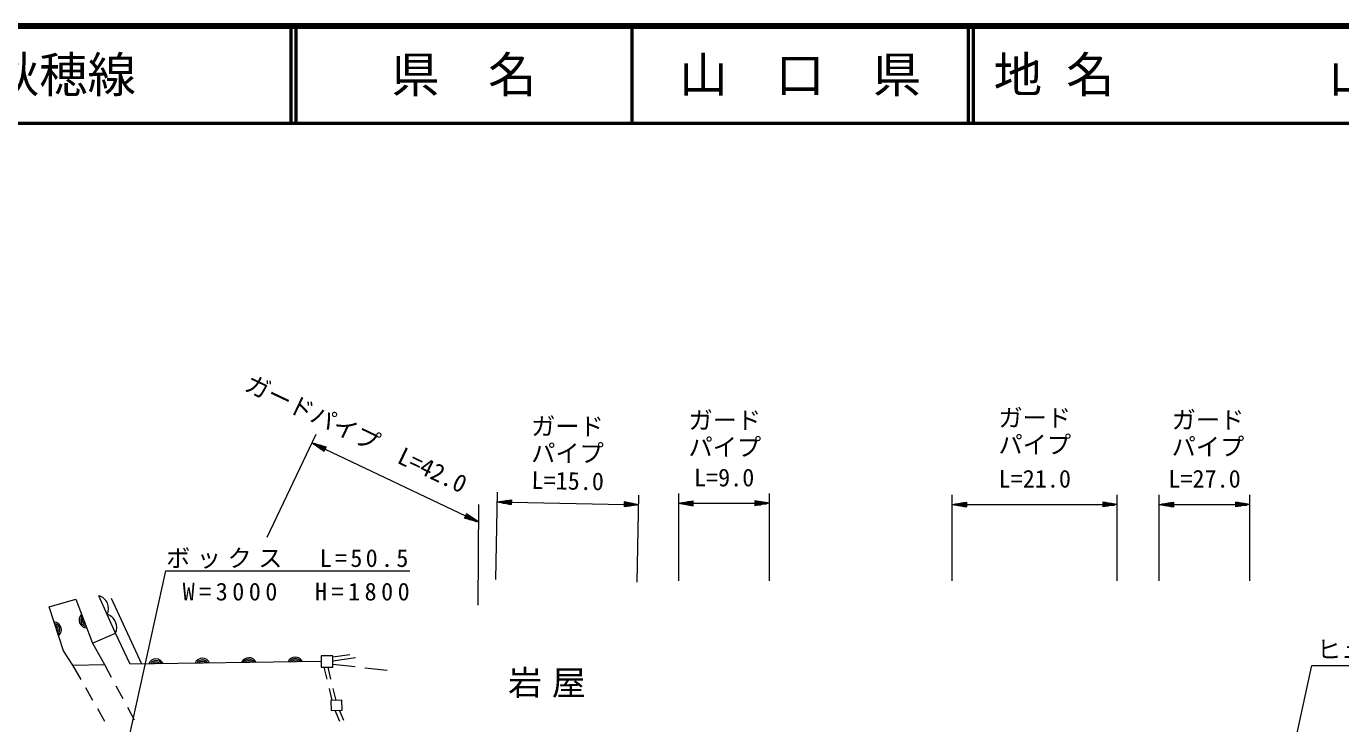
# Model space of a CAD drawing. Units: millimetres, scale not verified. Extents: x 40000 to 680000, y 20000 to 380000.
# Drawn here: x 270404 to 406244, y 307925 to 380000 of the extents above; entities that cross this region are included whole.
import ezdxf
from ezdxf.enums import TextEntityAlignment as Align

# ---------------------------------------------------------------- set-up
doc = ezdxf.new("R2010")
doc.units = ezdxf.units.MM
doc.header["$LTSCALE"] = 1000
for name, color, linetype, lineweight in [('M-BGD', 7, 'Continuous', 13), ('M-STR-HTXT', 7, 'Continuous', 13), ('M-TTL', 2, 'Continuous', 140), ('M-TTL-LINE', 7, 'Continuous', 50)]:
    doc.layers.add(name, color=color, linetype=linetype, lineweight=lineweight)
doc.layers.add('M-BMK-HTXT', color=7, linetype='Continuous')
doc.layers.add('M-TTL-TXT', color=7, linetype='Continuous')
doc.styles.add('ＭＳ ゴシック', font='')
doc.styles.get('ＭＳ ゴシック').set_extended_font_data('MS Gothic')

msp = doc.modelspace()

# ---------------------------------------------------------------- linework, layer by layer
at = {"layer": 'M-BGD'}
for p, q in [((272759, 320010), (275508, 320808)), ((279610, 317276), (277898, 321148)), ((279182, 320913), (282307, 314103)), ((277260, 316263), (279610, 317276)), ((275220, 313980), (278479, 314047)), ((276059, 312505), (275220, 313980)), ((278479, 314047), (279192, 312720)), ((303848, 315035), (302079, 314786)), ((304438, 314733), (302079, 314400)), ((302079, 314075), (304400, 313821)), ((301492, 312536), (301192, 313774)), ((301892, 312541), (301593, 313774)), ((305394, 313711), (307715, 313457)), ((277296, 310332), (276554, 311635)), ((279666, 311840), (280376, 310518)), ((302029, 310327), (301728, 311564)), ((302427, 310337), (302128, 311569)), ((278532, 308159), (277790, 309462)), ((280850, 309638), (281561, 308317)), ((302823, 308157), (302331, 309306)), ((303219, 308249), (302761, 309316))]:
    msp.add_line(p, q, dxfattribs=at)
for points in [[(275508, 320808), (277260, 316263), (278479, 314047)], [(275220, 313980), (274267, 315443), (272759, 320010)], [(300881, 314348), (281129, 314088), (279610, 317276)]]:
    msp.add_lwpolyline(points, dxfattribs=at)
for points in [[(300881, 313774), (302079, 313774), (302079, 314943), (300881, 314943)], [(301908, 309295), (303035, 309323), (303009, 310352), (301882, 310323)]]:
    msp.add_lwpolyline(points, close=True, dxfattribs=at)
for centre, radius, start, end in [((277530, 319828), 1370, 333.27691, 74.41289), ((276676, 318648), 812, 133.69482, 268.45509), ((273216, 317629), 812, 310.88777, 85.64804), ((273216, 317629), 650, 317.00356, 79.53225), ((273216, 317629), 488, 328.13625, 68.39956), ((276676, 318648), 650, 139.81061, 262.33931), ((276676, 318648), 488, 150.9433, 251.20662), ((276676, 318648), 325, 185.13259, 217.01733), ((278386, 317892), 1370, 333.27691, 74.41289), ((273216, 317629), 325, 2.32554, 34.21027), ((283810, 313810), 812, 23.37494, 158.13521), ((283810, 313810), 650, 29.49073, 152.01942), ((283810, 313810), 488, 40.62341, 140.88673), ((283810, 313810), 325, 74.8127, 106.69744), ((288609, 313874), 812, 23.37494, 158.13521), ((288609, 313874), 650, 29.49073, 152.01942), ((288609, 313874), 488, 40.62341, 140.88673), ((288609, 313874), 325, 74.8127, 106.69744), ((293409, 313937), 812, 23.37494, 158.13521), ((293409, 313937), 650, 29.49073, 152.01942), ((293409, 313937), 488, 40.62341, 140.88673), ((293409, 313937), 325, 74.8127, 106.69744), ((298209, 314000), 812, 23.37494, 158.13521), ((298209, 314000), 650, 29.49073, 152.01942), ((298209, 314000), 488, 40.62341, 140.88673), ((298209, 314000), 325, 74.8127, 106.69744)]:
    msp.add_arc(centre, radius, start, end, dxfattribs=at)
at = {"layer": 'M-STR-HTXT'}
for p, q in [((295287, 327205), (300365, 337859)), ((299935, 336957), (301181, 336086)), ((299935, 336957), (301397, 336537)), ((299935, 336957), (301289, 336311)), ((301267, 336266), (300184, 336782)), ((301310, 336356), (300227, 336873)), ((300434, 336608), (301246, 336221)), ((300520, 336789), (301332, 336401)), ((301224, 336176), (300683, 336434)), ((301354, 336447), (300812, 336705)), ((300932, 336260), (301203, 336131)), ((301104, 336621), (301375, 336492)), ((301181, 336086), (301397, 336537)), ((301289, 336311), (315803, 329393)), ((318913, 322845), (319088, 331843)), ((333544, 322561), (333719, 331559)), ((337837, 322703), (337837, 331703)), ((347212, 322703), (347212, 331703)), ((366104, 322703), (366104, 331575)), ((383150, 322703), (383150, 331575)), ((387482, 322703), (387482, 331575)), ((396857, 322703), (396857, 331575)), ((317099, 320170), (317170, 330593)), ((319068, 330843), (320573, 331064)), ((319068, 330843), (320563, 330564)), ((319068, 330843), (320568, 330814)), ((320567, 330764), (319367, 330787)), ((320569, 330864), (319369, 330887)), ((319666, 330732), (320566, 330714)), ((319670, 330932), (320570, 330914)), ((320565, 330664), (319965, 330676)), ((320571, 330964), (319971, 330976)), ((320264, 330620), (320564, 330614)), ((320272, 331020), (320572, 331014)), ((320563, 330564), (320573, 331064)), ((320568, 330814), (332199, 330588)), ((332204, 330838), (332195, 330338)), ((333699, 330559), (332195, 330338)), ((332196, 330438), (332796, 330427)), ((332495, 330383), (332196, 330388)), ((333097, 330471), (332197, 330488)), ((332198, 330538), (333398, 330515)), ((333699, 330559), (332199, 330588)), ((332200, 330638), (333400, 330615)), ((333101, 330671), (332201, 330688)), ((332202, 330738), (332802, 330727)), ((332503, 330782), (332203, 330788)), ((333699, 330559), (332204, 330838)), ((337837, 330703), (339337, 330953)), ((337837, 330703), (339337, 330453)), ((337837, 330703), (339337, 330703)), ((339337, 330753), (338137, 330753)), ((339337, 330653), (338137, 330653)), ((338437, 330803), (339337, 330803)), ((338437, 330603), (339337, 330603)), ((339337, 330853), (338737, 330853)), ((339337, 330553), (338737, 330553)), ((339037, 330903), (339337, 330903)), ((339037, 330503), (339337, 330503)), ((339337, 330453), (339337, 330953)), ((339337, 330703), (345712, 330703)), ((347212, 330703), (345712, 330953)), ((345712, 330953), (345712, 330453)), ((346012, 330903), (345712, 330903)), ((345712, 330853), (346312, 330853)), ((346612, 330803), (345712, 330803)), ((345712, 330753), (346912, 330753)), ((347212, 330703), (345712, 330453)), ((347212, 330703), (345712, 330703)), ((345712, 330653), (346912, 330653)), ((346612, 330603), (345712, 330603)), ((345712, 330553), (346312, 330553)), ((346012, 330503), (345712, 330503)), ((366104, 330575), (367604, 330825)), ((366104, 330575), (367604, 330325)), ((366104, 330575), (367604, 330575)), ((367604, 330625), (366404, 330625)), ((367604, 330525), (366404, 330525)), ((366704, 330675), (367604, 330675)), ((366704, 330475), (367604, 330475)), ((367604, 330725), (367004, 330725)), ((367604, 330425), (367004, 330425)), ((367304, 330775), (367604, 330775)), ((367304, 330375), (367604, 330375)), ((367604, 330325), (367604, 330825)), ((367604, 330575), (381650, 330575)), ((383150, 330575), (381650, 330825)), ((381650, 330825), (381650, 330325)), ((381950, 330775), (381650, 330775)), ((381650, 330725), (382250, 330725)), ((382550, 330675), (381650, 330675)), ((381650, 330625), (382850, 330625)), ((383150, 330575), (381650, 330325)), ((383150, 330575), (381650, 330575)), ((381650, 330525), (382850, 330525)), ((382550, 330475), (381650, 330475)), ((381650, 330425), (382250, 330425)), ((381950, 330375), (381650, 330375)), ((387482, 330575), (388982, 330825)), ((387482, 330575), (388982, 330325)), ((387482, 330575), (388982, 330575)), ((388982, 330625), (387782, 330625)), ((388982, 330525), (387782, 330525)), ((388082, 330675), (388982, 330675)), ((388082, 330475), (388982, 330475)), ((388982, 330725), (388382, 330725)), ((388982, 330425), (388382, 330425)), ((388682, 330775), (388982, 330775)), ((388682, 330375), (388982, 330375)), ((388982, 330325), (388982, 330825)), ((388982, 330575), (395357, 330575)), ((396857, 330575), (395357, 330825)), ((395357, 330825), (395357, 330325)), ((395657, 330775), (395357, 330775)), ((395357, 330725), (395957, 330725)), ((396257, 330675), (395357, 330675)), ((395357, 330625), (396557, 330625)), ((396857, 330575), (395357, 330325)), ((396857, 330575), (395357, 330575)), ((395357, 330525), (396557, 330525)), ((396257, 330475), (395357, 330475)), ((395357, 330425), (395957, 330425)), ((395657, 330375), (395357, 330375)), ((315911, 329618), (315696, 329167)), ((317157, 328747), (315696, 329167)), ((315988, 329083), (315717, 329212)), ((315739, 329257), (316280, 328999)), ((316573, 328915), (315760, 329303)), ((315782, 329348), (316865, 328831)), ((317157, 328747), (315803, 329393)), ((315825, 329438), (316908, 328922)), ((316659, 329096), (315846, 329483)), ((315868, 329528), (316409, 329270)), ((316160, 329444), (315889, 329573)), ((317157, 328747), (315911, 329618)), ((281037, 306516), (284837, 323739)), ((284837, 323739), (310037, 323739)), ((396839, 284712), (403267, 313938)), ((403267, 313938), (434717, 313938))]:
    msp.add_line(p, q, dxfattribs=at)
at = {"layer": 'M-TTL'}
msp.add_line((680000, 380000), (40000, 380000), dxfattribs=at)
at = {"layer": 'M-TTL-LINE'}
for p, q in [((297750, 380000), (297750, 370000)), ((298250, 380000), (298250, 370000)), ((333000, 380000), (333000, 370000)), ((367750, 380000), (367750, 370000)), ((368250, 380000), (368250, 370000)), ((40000, 370000), (680000, 370000))]:
    msp.add_line(p, q, dxfattribs=at)

# ---------------------------------------------------------------- texts
at = {"layer": 'M-BMK-HTXT', "insert": (324714, 310589), "char_height": 2566, "attachment_point": 8, "style": 'ＭＳ ゴシック'}
msp.add_mtext('\\T1.29;岩屋', dxfattribs=at)
at = {"layer": 'M-STR-HTXT', "style": 'ＭＳ ゴシック'}
for s, rotation, p in [('ガードパイプ  L=42.0', 334.514, (303860, 336584)), ('L=15.0', 358.888, (326332, 331570))]:
    msp.add_text(s, height=1833, rotation=rotation, dxfattribs=at).set_placement(p, align=Align.BOTTOM_CENTER)
for s, p in [('ガード', (326332, 337193)), ('ガード', (342596, 337832)), ('ガード', (374627, 338081)), ('ガード', (392525, 337868)), ('パイプ', (326332, 334411)), ('パイプ', (342596, 335050)), ('パイプ', (374627, 335298)), ('パイプ', (392525, 335085)), ('L=9.0', (342525, 331903)), ('L=21.0', (374627, 331775)), ('L=27.0', (392170, 331775)), ('ヒューム管φ700\u3000\u3000L=36.9', (419092, 314138))]:
    msp.add_text(s, height=1833, dxfattribs=at).set_placement(p, align=Align.BOTTOM_CENTER)
at = {"layer": 'M-STR-HTXT', "char_height": 1833, "attachment_point": 8, "style": 'ＭＳ ゴシック'}
for s, insert in [('\\T1.27;ボックス\u3000L=50.5', (297537, 323939)), ('\\T1.37;W=3000\u3000H=1800', (298526, 320633))]:
    msp.add_mtext(s, dxfattribs=dict(at, insert=insert))
at = {"layer": 'M-TTL-TXT', "style": 'ＭＳ ゴシック'}
for s, p in [('主要地方道\u3000山口小郡秋穂線', (216734, 375000)), ('地 名', (370380, 375000)), ('山口市小郡上郷', (405024, 375000))]:
    msp.add_text(s, height=3666, dxfattribs=at).set_placement(p, align=Align.MIDDLE_LEFT)
for s, p in [('県\u3000名', (315625, 375000)), ('山\u3000口\u3000県', (350375, 375000))]:
    msp.add_text(s, height=3666, dxfattribs=at).set_placement(p, align=Align.MIDDLE_CENTER)

doc.saveas('drawing.dxf')
